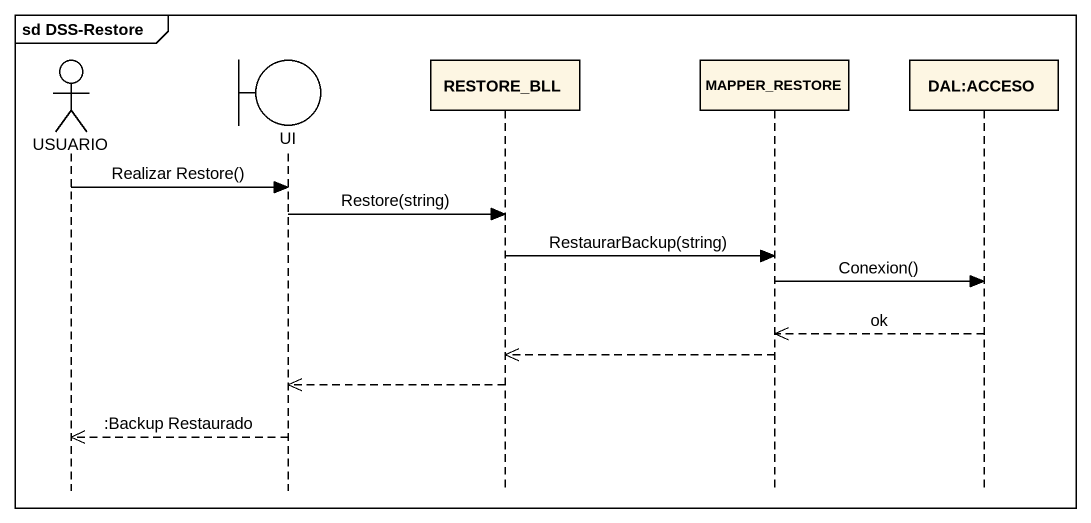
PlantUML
@startuml
mainframe sd DSS-Restore
hide footbox
actor USUARIO
boundary UI
participant RESTORE_BLL
participant MAPPER_RESTORE
participant "DAL:ACCESO" as DAL_ACCESO

USUARIO -> UI : Realizar Restore()
UI -> RESTORE_BLL : Restore(string)
RESTORE_BLL -> MAPPER_RESTORE : RestaurarBackup(string)
MAPPER_RESTORE -> DAL_ACCESO : Conexion()
DAL_ACCESO -->> MAPPER_RESTORE : ok
MAPPER_RESTORE -->> RESTORE_BLL
RESTORE_BLL -->> UI
UI -->> USUARIO : :Backup Restaurado
@enduml
